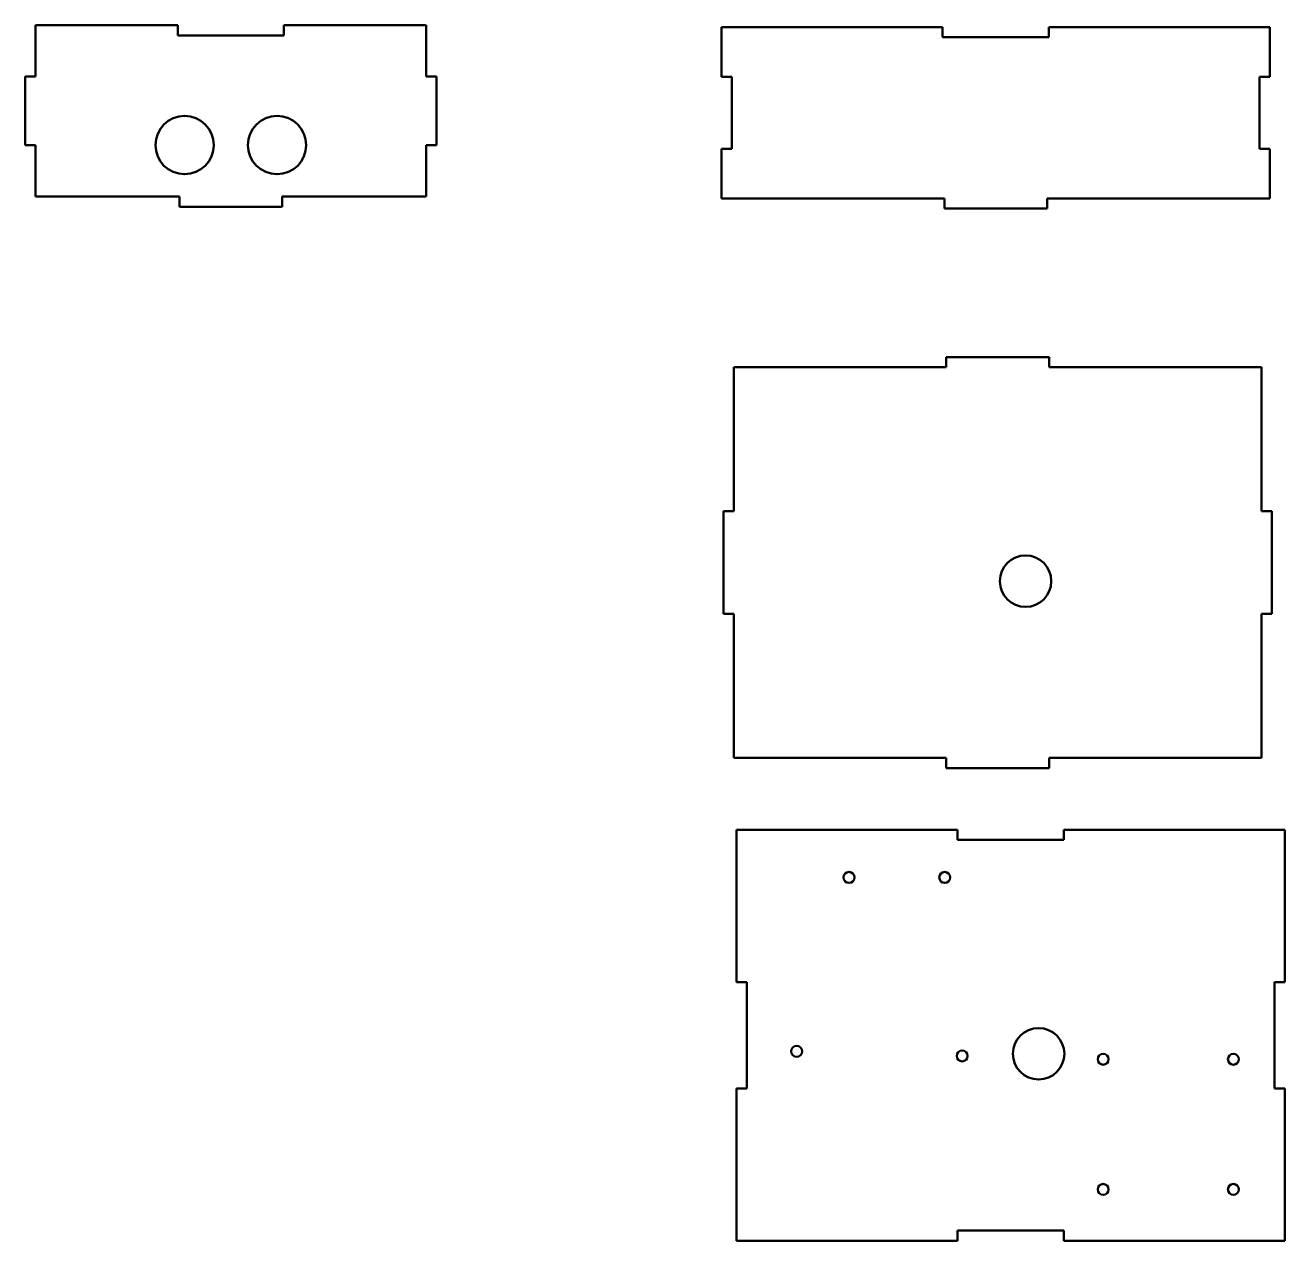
# Model space of a CAD drawing. Header units: millimetres. Extents: x 45 to 412, y 13 to 367.
import ezdxf

# ---------------------------------------------------------------- set-up
doc = ezdxf.new("R2010")
doc.units = ezdxf.units.MM
doc.layers.add('외형선(ISO)', color=7, linetype='Continuous', lineweight=50)

msp = doc.modelspace()

# ---------------------------------------------------------------- linework, layer by layer
at = {"layer": '외형선(ISO)'}
for p, q in [((47.74, 367.39), (47.74, 352.39)), ((47.74, 367.39), (89.24, 367.39)), ((89.24, 364.39), (89.24, 367.39)), ((120.24, 364.39), (89.24, 364.39)), ((120.24, 367.39), (161.74, 367.39)), ((120.24, 367.39), (120.24, 364.39)), ((161.74, 352.39), (161.74, 367.39)), ((247.96, 352.35), (247.96, 366.85)), ((247.96, 366.85), (312.46, 366.85)), ((312.46, 363.85), (312.46, 366.85)), ((343.46, 366.85), (407.96, 366.85)), ((343.46, 366.85), (343.46, 363.85)), ((407.96, 352.35), (407.96, 366.85)), ((343.46, 363.85), (312.46, 363.85)), ((44.74, 352.39), (44.74, 332.39)), ((47.74, 352.39), (44.74, 352.39)), ((164.74, 352.39), (161.74, 352.39)), ((164.74, 332.39), (164.74, 352.39)), ((247.96, 352.35), (250.96, 352.35)), ((250.96, 352.35), (250.96, 331.35)), ((404.96, 331.35), (404.96, 352.35)), ((404.96, 352.35), (407.96, 352.35)), ((44.74, 332.39), (47.74, 332.39)), ((47.74, 332.39), (47.74, 317.39)), ((161.74, 332.39), (164.74, 332.39)), ((161.74, 317.39), (161.74, 332.39)), ((250.96, 331.35), (247.96, 331.35)), ((247.96, 316.85), (247.96, 331.35)), ((407.96, 331.35), (404.96, 331.35)), ((407.96, 316.85), (407.96, 331.35)), ((47.74, 317.39), (89.74, 317.39)), ((89.74, 317.39), (89.74, 314.39)), ((119.74, 317.39), (161.74, 317.39)), ((119.74, 314.39), (119.74, 317.39)), ((247.96, 316.85), (312.96, 316.85)), ((312.96, 316.85), (312.96, 313.85)), ((342.96, 313.85), (342.96, 316.85)), ((342.96, 316.85), (407.96, 316.85)), ((89.74, 314.39), (119.74, 314.39)), ((312.96, 313.85), (342.96, 313.85)), ((343.5, 270.54), (313.5, 270.54)), ((313.5, 270.54), (313.5, 267.54)), ((343.5, 267.54), (343.5, 270.54)), ((313.5, 267.54), (251.5, 267.54)), ((251.5, 267.54), (251.5, 225.54)), ((405.5, 267.54), (343.5, 267.54)), ((405.5, 225.54), (405.5, 267.54)), ((251.5, 225.54), (248.5, 225.54)), ((248.5, 225.54), (248.5, 195.54)), ((408.5, 225.54), (405.5, 225.54)), ((408.5, 195.54), (408.5, 225.54)), ((248.5, 195.54), (251.5, 195.54)), ((251.5, 195.54), (251.5, 153.54)), ((405.5, 153.54), (405.5, 195.54)), ((405.5, 195.54), (408.5, 195.54)), ((251.5, 153.54), (313.5, 153.54)), ((313.5, 153.54), (313.5, 150.54)), ((343.5, 150.54), (343.5, 153.54)), ((343.5, 153.54), (405.5, 153.54)), ((313.5, 150.54), (343.5, 150.54)), ((252.3, 132.59), (316.8, 132.59)), ((252.3, 88.09), (252.3, 132.59)), ((316.8, 129.59), (316.8, 132.59)), ((347.8, 132.59), (347.8, 129.59)), ((347.8, 132.59), (412.3, 132.59)), ((412.3, 132.59), (412.3, 88.09)), ((347.8, 129.59), (316.8, 129.59)), ((252.3, 88.09), (255.3, 88.09)), ((255.3, 88.09), (255.3, 57.09)), ((409.3, 88.09), (412.3, 88.09)), ((409.3, 57.09), (409.3, 88.09)), ((255.3, 57.09), (252.3, 57.09)), ((252.3, 12.59), (252.3, 57.09)), ((412.3, 57.09), (409.3, 57.09)), ((412.3, 57.09), (412.3, 12.59)), ((316.8, 12.59), (316.8, 15.59)), ((316.8, 15.59), (347.8, 15.59)), ((347.8, 15.59), (347.8, 12.59)), ((316.8, 12.59), (252.3, 12.59)), ((412.3, 12.59), (347.8, 12.59))]:
    msp.add_line(p, q, dxfattribs=at)
for centre, radius in [((91.24, 332.39), 8.5), ((118.24, 332.39), 8.5), ((336.67, 205.12), 7.5), ((285.14, 118.64), 1.6), ((313.07, 118.64), 1.6), ((340.47, 67.17), 7.5), ((269.85, 67.89), 1.6), ((318.15, 66.56), 1.6), ((359.3, 65.59), 1.6), ((397.3, 65.59), 1.6), ((359.3, 27.59), 1.6), ((397.3, 27.59), 1.6)]:
    msp.add_circle(centre, radius, dxfattribs=at)

doc.saveas('drawing.dxf')
